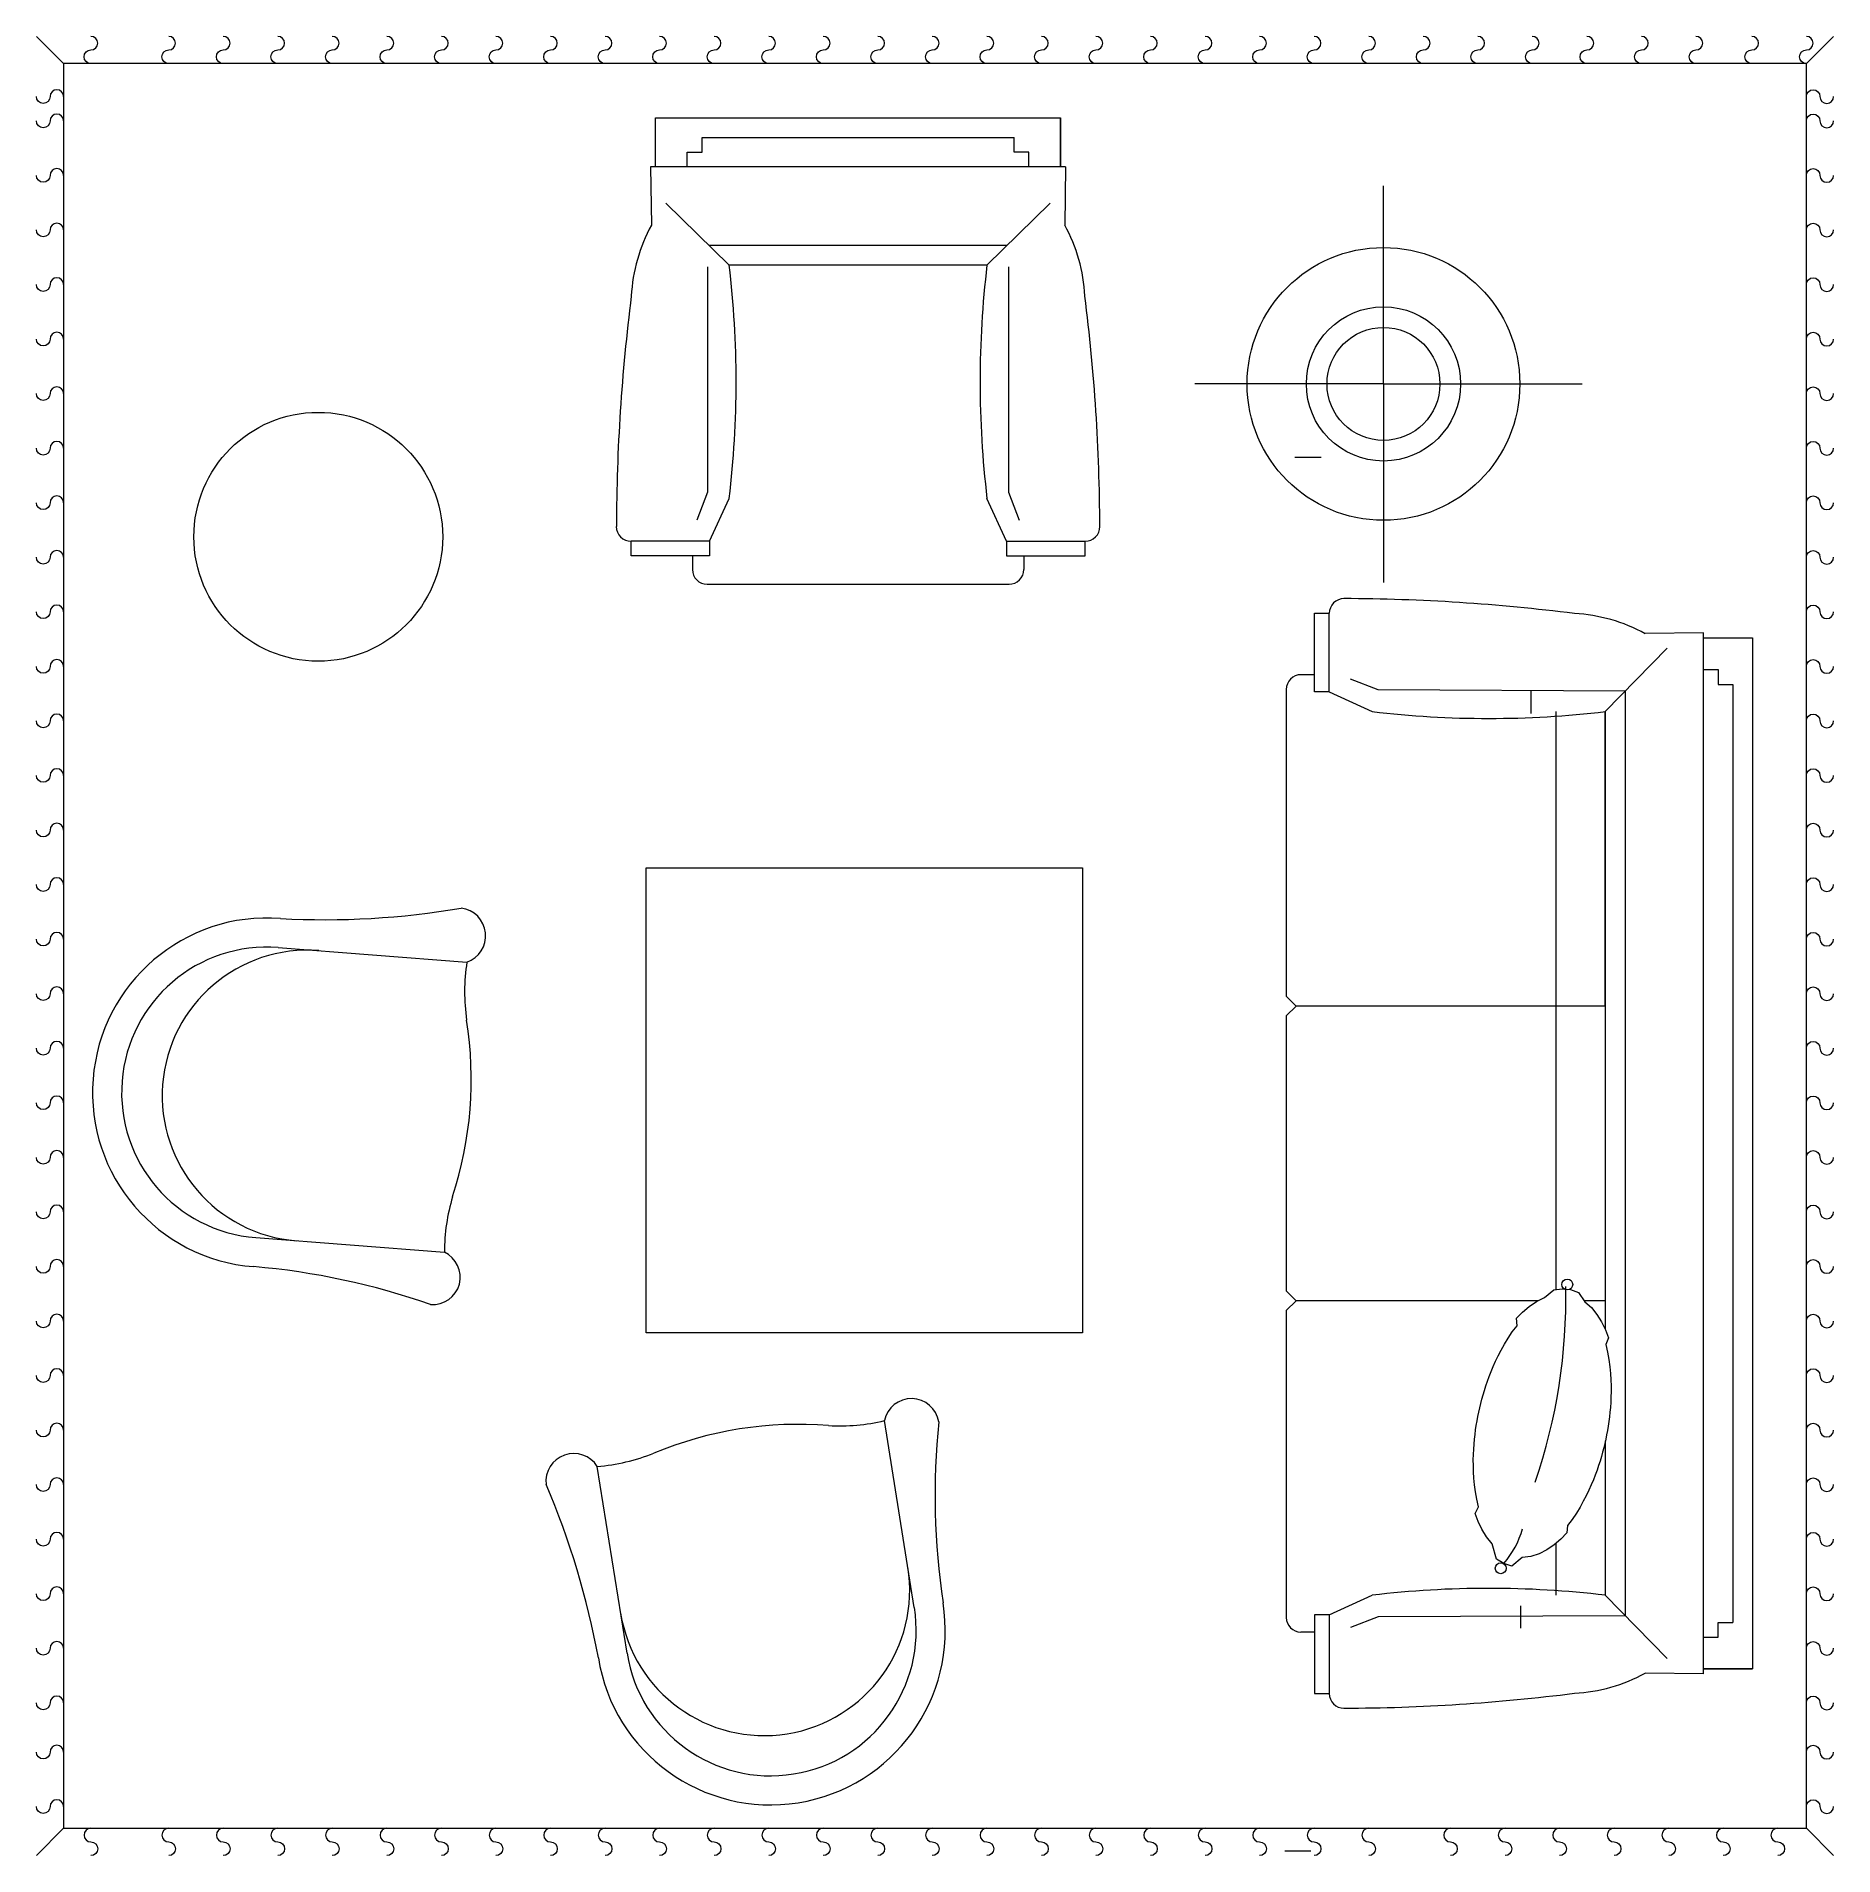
# Model space of a CAD drawing. Header units: millimetres. Extents: x -48409 to -45114, y -22258 to -18923.
import ezdxf

# ---------------------------------------------------------------- set-up
doc = ezdxf.new("R2010")
doc.units = ezdxf.units.MM
doc.layers.add('6fur', color=7, linetype='Continuous', lineweight=20)

msp = doc.modelspace()

# ---------------------------------------------------------------- linework, layer by layer
at = {"layer": '6fur'}
for p, q in [((-48358.6, -18973), (-48408.6, -18923)), ((-45113.6, -18923), (-45163.6, -18973)), ((-47273.4, -19072.3), (-46530.9, -19072.3)), ((-47273.4, -19072.3), (-46530.9, -19072.3)), ((-47273.4, -19162.3), (-47273.4, -19072.3)), ((-47273.4, -19162.3), (-47273.4, -19072.3)), ((-46530.9, -19072.3), (-46530.9, -19162.3)), ((-46530.9, -19162.3), (-46530.9, -19072.3)), ((-46530.9, -19072.3), (-46530.9, -19162.3)), ((-46530.9, -19162.3), (-46530.9, -19072.3)), ((-46530.9, -19072.3), (-46530.9, -19072.3)), ((-46530.9, -19072.3), (-46530.9, -19072.3)), ((-46530.9, -19072.3), (-46530.9, -19072.3)), ((-46530.9, -19072.3), (-46530.9, -19072.3)), ((-47215.2, -19162.3), (-47215.2, -19135.3)), ((-47215.2, -19135.3), (-47188.2, -19135.3)), ((-47215.2, -19162.3), (-47215.2, -19135.3)), ((-47215.2, -19135.3), (-47188.2, -19135.3)), ((-47188.2, -19135.3), (-47188.2, -19108.3)), ((-47188.2, -19135.3), (-47188.2, -19108.3)), ((-47188.2, -19108.3), (-46616, -19108.3)), ((-47188.2, -19108.3), (-46616, -19108.3)), ((-46616, -19135.3), (-46616, -19108.3)), ((-46616, -19135.3), (-46616, -19108.3)), ((-46589, -19135.3), (-46616, -19135.3)), ((-46589, -19135.3), (-46616, -19135.3)), ((-46589, -19162.3), (-46589, -19135.3)), ((-46589, -19162.3), (-46589, -19135.3)), ((-46521.9, -19162.3), (-47282.4, -19162.3)), ((-46521.9, -19162.3), (-47282.4, -19162.3)), ((-47282.4, -19162.3), (-47281, -19269.1)), ((-47282.4, -19162.3), (-47281, -19269.1)), ((-46521.9, -19162.3), (-46523.2, -19269.1)), ((-46521.9, -19162.3), (-46523.2, -19269.1)), ((-45938.9, -19560.1), (-45938.9, -19197)), ((-47138.4, -19342.3), (-47254.4, -19229)), ((-47138.4, -19342.3), (-47254.4, -19229)), ((-46665.9, -19342.3), (-46549.8, -19229)), ((-46665.9, -19342.3), (-46549.8, -19229)), ((-47175.7, -19305.8), (-46628.5, -19305.8)), ((-47175.7, -19305.8), (-46628.5, -19305.8)), ((-47177.9, -19345.5), (-47177.9, -19758.7)), ((-47177.9, -19345.5), (-47177.9, -19758.7)), ((-46665.9, -19342.3), (-47138.4, -19342.3)), ((-46665.9, -19342.3), (-47138.4, -19342.3)), ((-46626.3, -19345.5), (-46626.3, -19758.7)), ((-46626.3, -19345.5), (-46626.3, -19758.7)), ((-45938.9, -19560.1), (-46284.7, -19560.1)), ((-45938.9, -19560.1), (-45938.9, -19924.4)), ((-45938.9, -19560.1), (-45574.9, -19560.1)), ((-46053.3, -19695.2), (-46101.2, -19695.2)), ((-47177.9, -19758.7), (-47197.6, -19809.7)), ((-47177.9, -19758.7), (-47197.6, -19809.7)), ((-47174.4, -19848.5), (-47138.4, -19769.9)), ((-47174.4, -19848.5), (-47138.4, -19769.9)), ((-46629.9, -19848.5), (-46665.9, -19769.9)), ((-46629.9, -19848.5), (-46665.9, -19769.9)), ((-46626.3, -19758.7), (-46606.6, -19809.7)), ((-46626.3, -19758.7), (-46606.6, -19809.7)), ((-47205.9, -19848.5), (-47318.4, -19848.5)), ((-47205.9, -19848.5), (-47318.4, -19848.5)), ((-47318.4, -19875.5), (-47318.4, -19848.5)), ((-47318.4, -19875.5), (-47318.4, -19848.5)), ((-47174.4, -19848.5), (-47205.9, -19848.5)), ((-47174.4, -19848.5), (-47205.9, -19848.5)), ((-47174.4, -19848.5), (-47174.4, -19875.5)), ((-47174.4, -19848.5), (-47174.4, -19875.5)), ((-46629.9, -19848.5), (-46598.4, -19848.5)), ((-46629.9, -19848.5), (-46629.9, -19875.5)), ((-46629.9, -19848.5), (-46598.4, -19848.5)), ((-46629.9, -19848.5), (-46629.9, -19875.5)), ((-46598.4, -19848.5), (-46485.9, -19848.5)), ((-46598.4, -19848.5), (-46485.9, -19848.5)), ((-46485.9, -19875.5), (-46485.9, -19848.5)), ((-46485.9, -19875.5), (-46485.9, -19848.5)), ((-47174.4, -19875.5), (-47318.4, -19875.5)), ((-47174.4, -19875.5), (-47318.4, -19875.5)), ((-47205.9, -19875.5), (-47205.9, -19900.3)), ((-47205.9, -19875.5), (-47205.9, -19900.3)), ((-46629.9, -19875.5), (-46485.9, -19875.5)), ((-46629.9, -19875.5), (-46485.9, -19875.5)), ((-46598.4, -19875.5), (-46598.4, -19900.3)), ((-46598.4, -19875.5), (-46598.4, -19900.3)), ((-46598.4, -19875.5), (-46598.4, -19900.3)), ((-46598.4, -19875.5), (-46598.4, -19900.3)), ((-47178.9, -19927.3), (-46625.4, -19927.3)), ((-47178.9, -19927.3), (-46625.4, -19927.3)), ((-46065.3, -19980.6), (-46038.3, -19980.6)), ((-46065.3, -19980.6), (-46038.3, -19980.6)), ((-46065.3, -20124.6), (-46065.3, -19980.6)), ((-46065.3, -20124.6), (-46065.3, -19980.6)), ((-46038.3, -20093.1), (-46038.3, -19980.6)), ((-46038.3, -20093.1), (-46038.3, -19980.6)), ((-45352.2, -20016.6), (-45459, -20017.9)), ((-45352.2, -20016.6), (-45459, -20017.9)), ((-45352.2, -21924.6), (-45352.2, -20016.6)), ((-45352.2, -21924.6), (-45352.2, -20016.6)), ((-45352.2, -20025.6), (-45262.2, -20025.6)), ((-45352.2, -20025.6), (-45262.2, -20025.6)), ((-45262.2, -20025.6), (-45262.2, -21915.6)), ((-45262.2, -20025.6), (-45262.2, -21915.6)), ((-45532.2, -20160.6), (-45418.9, -20044.6)), ((-45532.2, -20160.6), (-45418.9, -20044.6)), ((-46065.3, -20093.1), (-46090.2, -20093.1)), ((-46065.3, -20093.1), (-46090.2, -20093.1)), ((-46038.3, -20124.6), (-46038.3, -20093.1)), ((-46038.3, -20124.6), (-46038.3, -20093.1)), ((-45948.5, -20121.1), (-45999.6, -20101.3)), ((-45948.5, -20121.1), (-45999.6, -20101.3)), ((-45352.2, -20083.8), (-45325.2, -20083.8)), ((-45352.2, -20083.8), (-45325.2, -20083.8)), ((-45325.2, -20083.8), (-45325.2, -20110.8)), ((-45325.2, -20083.8), (-45325.2, -20110.8)), ((-46117.2, -20120.1), (-46117.2, -20682.6)), ((-46117.2, -20120.1), (-46117.2, -20682.6)), ((-46038.3, -20124.6), (-46065.3, -20124.6)), ((-46038.3, -20124.6), (-46065.3, -20124.6)), ((-46038.3, -20124.6), (-45959.7, -20160.6)), ((-46038.3, -20124.6), (-45959.7, -20160.6)), ((-45495.7, -20123.2), (-45948.5, -20121.1)), ((-45495.7, -20123.2), (-45948.5, -20121.1)), ((-45668.5, -20123.2), (-45668.5, -20164.2)), ((-45495.7, -20123.2), (-45495.7, -21818)), ((-45495.7, -20123.2), (-45495.7, -21818)), ((-45325.2, -20110.8), (-45298.2, -20110.8)), ((-45325.2, -20110.8), (-45298.2, -20110.8)), ((-45298.2, -20110.8), (-45298.2, -21830.5)), ((-45298.2, -20110.8), (-45298.2, -21830.5)), ((-45622.2, -21220.2), (-45622.2, -20160.6)), ((-45622.2, -21220.2), (-45622.2, -20160.6)), ((-45532.2, -20160.6), (-45532.2, -21293.7)), ((-45532.2, -20160.6), (-45532.2, -21293.7)), ((-45532.2, -20700.6), (-45532.2, -20160.6)), ((-45532.2, -20700.6), (-45532.2, -20160.6)), ((-47290.6, -20447.2), (-46490.6, -20447.2)), ((-47290.6, -21299.4), (-47290.6, -20447.2)), ((-46490.6, -20447.2), (-46490.6, -21299.4)), ((-47965, -20593.2), (-47619.4, -20619.9)), ((-47965, -20593.2), (-47619.4, -20619.9)), ((-46117.2, -20682.6), (-46099.2, -20700.6)), ((-46117.2, -20682.6), (-46099.2, -20700.6)), ((-46117.2, -20718.6), (-46099.2, -20700.6)), ((-46117.2, -20718.6), (-46099.2, -20700.6)), ((-45532.2, -20700.6), (-46099.2, -20700.6)), ((-45532.2, -20700.6), (-46099.2, -20700.6)), ((-46117.2, -20718.6), (-46117.2, -21222.6)), ((-46117.2, -20718.6), (-46117.2, -21222.6)), ((-48006.2, -21124.9), (-47660.6, -21151.7)), ((-48006.2, -21124.9), (-47660.6, -21151.7)), ((-46099.2, -21240.6), (-46117.2, -21222.6)), ((-46099.2, -21240.6), (-46117.2, -21222.6)), ((-46099.2, -21240.6), (-46117.2, -21258.6)), ((-46099.2, -21240.6), (-46117.2, -21258.6)), ((-45655.3, -21240.6), (-46099.2, -21240.6)), ((-45655.3, -21240.6), (-46099.2, -21240.6)), ((-45671.7, -21251.3), (-45658.3, -21242.1)), ((-45671.7, -21251.3), (-45658.3, -21242.1)), ((-45658.3, -21242.1), (-45643.8, -21234.8)), ((-45658.3, -21242.1), (-45643.8, -21234.8)), ((-45643.8, -21234.8), (-45626.7, -21220.8)), ((-45643.8, -21234.8), (-45626.7, -21220.8)), ((-45626.7, -21220.8), (-45611.1, -21218.9)), ((-45626.7, -21220.8), (-45611.1, -21218.9)), ((-45611.1, -21218.9), (-45595.8, -21220.4)), ((-45611.1, -21218.9), (-45595.8, -21220.4)), ((-45595.8, -21220.4), (-45581.1, -21225.3)), ((-45595.8, -21220.4), (-45581.1, -21225.3)), ((-45581.1, -21225.3), (-45569.6, -21242.5)), ((-45581.1, -21225.3), (-45569.6, -21242.5)), ((-45532.2, -21240.6), (-45570.9, -21240.6)), ((-45532.2, -21240.6), (-45570.9, -21240.6)), ((-45569.6, -21242.5), (-45557.7, -21253.1)), ((-45569.6, -21242.5), (-45557.7, -21253.1)), ((-46117.2, -21258.6), (-46117.2, -21821.1)), ((-46117.2, -21258.6), (-46117.2, -21821.1)), ((-45694.9, -21272.8), (-45683.9, -21261.7)), ((-45694.9, -21272.8), (-45683.9, -21261.7)), ((-45694, -21286.5), (-45694.9, -21272.8)), ((-45694, -21286.5), (-45694.9, -21272.8)), ((-45683.9, -21261.7), (-45671.7, -21251.3)), ((-45683.9, -21261.7), (-45671.7, -21251.3)), ((-45557.7, -21253.1), (-45547.5, -21265.7)), ((-45557.7, -21253.1), (-45547.5, -21265.7)), ((-45547.5, -21265.7), (-45539, -21279.5)), ((-45547.5, -21265.7), (-45539, -21279.5)), ((-46490.6, -21299.4), (-47290.6, -21299.4)), ((-45710.4, -21309.4), (-45702.7, -21298)), ((-45710.4, -21309.4), (-45702.7, -21298)), ((-45702.7, -21298), (-45694, -21286.5)), ((-45702.7, -21298), (-45694, -21286.5)), ((-45539, -21279.5), (-45532, -21294)), ((-45539, -21279.5), (-45532, -21294)), ((-45532, -21294), (-45526.5, -21308.6)), ((-45532, -21294), (-45526.5, -21308.6)), ((-45526.5, -21308.6), (-45531.2, -21321.1)), ((-45526.5, -21308.6), (-45531.2, -21321.1)), ((-45733.4, -21351.5), (-45728.6, -21341.5)), ((-45733.4, -21351.5), (-45728.6, -21341.5)), ((-45728.6, -21341.5), (-45723.2, -21331.2)), ((-45728.6, -21341.5), (-45723.2, -21331.2)), ((-45723.2, -21331.2), (-45717.2, -21320.5)), ((-45723.2, -21331.2), (-45717.2, -21320.5)), ((-45717.2, -21320.5), (-45710.4, -21309.4)), ((-45717.2, -21320.5), (-45710.4, -21309.4)), ((-45531.2, -21321.1), (-45527.9, -21335.2)), ((-45531.2, -21321.1), (-45527.9, -21335.2)), ((-45527.9, -21335.2), (-45525.5, -21348.7)), ((-45527.9, -21335.2), (-45525.5, -21348.7)), ((-45745.1, -21379.4), (-45741.6, -21370.4)), ((-45745.1, -21379.4), (-45741.6, -21370.4)), ((-45741.6, -21370.4), (-45737.7, -21361.1)), ((-45741.6, -21370.4), (-45737.7, -21361.1)), ((-45737.7, -21361.1), (-45733.4, -21351.5)), ((-45737.7, -21361.1), (-45733.4, -21351.5)), ((-45525.5, -21348.7), (-45523.8, -21361.6)), ((-45525.5, -21348.7), (-45523.8, -21361.6)), ((-45523.8, -21361.6), (-45522.6, -21373.8)), ((-45523.8, -21361.6), (-45522.6, -21373.8)), ((-45522.6, -21373.8), (-45521.9, -21385.5)), ((-45522.6, -21373.8), (-45521.9, -21385.5)), ((-45756.3, -21413.2), (-45753.8, -21405)), ((-45756.3, -21413.2), (-45753.8, -21405)), ((-45753.8, -21405), (-45751.2, -21396.7)), ((-45753.8, -21405), (-45751.2, -21396.7)), ((-45751.2, -21396.7), (-45748.3, -21388.2)), ((-45751.2, -21396.7), (-45748.3, -21388.2)), ((-45748.3, -21388.2), (-45745.1, -21379.4)), ((-45748.3, -21388.2), (-45745.1, -21379.4)), ((-45521.9, -21385.5), (-45521.6, -21396.5)), ((-45521.9, -21385.5), (-45521.6, -21396.5)), ((-45521.5, -21407.1), (-45521.8, -21417.2)), ((-45521.5, -21407.1), (-45521.8, -21417.2)), ((-45521.6, -21396.5), (-45521.5, -21407.1)), ((-45521.6, -21396.5), (-45521.5, -21407.1)), ((-45764.3, -21445.1), (-45762.5, -21437.1)), ((-45764.3, -21445.1), (-45762.5, -21437.1)), ((-45762.5, -21437.1), (-45760.6, -21429.2)), ((-45762.5, -21437.1), (-45760.6, -21429.2)), ((-45760.6, -21429.2), (-45758.5, -21421.2)), ((-45760.6, -21429.2), (-45758.5, -21421.2)), ((-45758.5, -21421.2), (-45756.3, -21413.2)), ((-45758.5, -21421.2), (-45756.3, -21413.2)), ((-45522.9, -21436.1), (-45523.7, -21445)), ((-45522.9, -21436.1), (-45523.7, -21445)), ((-45522.2, -21426.8), (-45522.9, -21436.1)), ((-45522.2, -21426.8), (-45522.9, -21436.1)), ((-45521.8, -21417.2), (-45522.2, -21426.8)), ((-45521.8, -21417.2), (-45522.2, -21426.8)), ((-46799, -21802.8), (-46853.6, -21460.4)), ((-46799, -21802.8), (-46853.6, -21460.4)), ((-45770, -21477.4), (-45768.7, -21469.1)), ((-45770, -21477.4), (-45768.7, -21469.1)), ((-45768.7, -21469.1), (-45767.4, -21461)), ((-45768.7, -21469.1), (-45767.4, -21461)), ((-45767.4, -21461), (-45765.9, -21453)), ((-45767.4, -21461), (-45765.9, -21453)), ((-45765.9, -21453), (-45764.3, -21445.1)), ((-45765.9, -21453), (-45764.3, -21445.1)), ((-45527, -21470.4), (-45528.3, -21478.6)), ((-45527, -21470.4), (-45528.3, -21478.6)), ((-45525.7, -21462.2), (-45527, -21470.4)), ((-45525.7, -21462.2), (-45527, -21470.4)), ((-45524.7, -21453.7), (-45525.7, -21462.2)), ((-45524.7, -21453.7), (-45525.7, -21462.2)), ((-45523.7, -21445), (-45524.7, -21453.7)), ((-45523.7, -21445), (-45524.7, -21453.7)), ((-45773.5, -21512.8), (-45772.8, -21503.5)), ((-45773.5, -21512.8), (-45772.8, -21503.5)), ((-45772.8, -21503.5), (-45772, -21494.5)), ((-45772.8, -21503.5), (-45772, -21494.5)), ((-45772, -21494.5), (-45771, -21485.9)), ((-45772, -21494.5), (-45771, -21485.9)), ((-45771, -21485.9), (-45770, -21477.4)), ((-45771, -21485.9), (-45770, -21477.4)), ((-45533.2, -21502.5), (-45535.1, -21510.4)), ((-45533.2, -21502.5), (-45535.1, -21510.4)), ((-45531.4, -21494.5), (-45533.2, -21502.5)), ((-45531.4, -21494.5), (-45533.2, -21502.5)), ((-45532.2, -21497.8), (-45532.2, -21780.6)), ((-45532.2, -21497.8), (-45532.2, -21780.6)), ((-45529.8, -21486.6), (-45531.4, -21494.5)), ((-45529.8, -21486.6), (-45531.4, -21494.5)), ((-45528.3, -21478.6), (-45529.8, -21486.6)), ((-45528.3, -21478.6), (-45529.8, -21486.6)), ((-45774.2, -21532.5), (-45773.9, -21522.4)), ((-45774.2, -21532.5), (-45773.9, -21522.4)), ((-45774.1, -21543), (-45774.2, -21532.5)), ((-45774.1, -21543), (-45774.2, -21532.5)), ((-45773.9, -21522.4), (-45773.5, -21512.8)), ((-45773.9, -21522.4), (-45773.5, -21512.8)), ((-45541.8, -21534.6), (-45544.5, -21542.9)), ((-45541.8, -21534.6), (-45544.5, -21542.9)), ((-45539.4, -21526.4), (-45541.8, -21534.6)), ((-45539.4, -21526.4), (-45541.8, -21534.6)), ((-45537.1, -21518.4), (-45539.4, -21526.4)), ((-45537.1, -21518.4), (-45539.4, -21526.4)), ((-45535.1, -21510.4), (-45537.1, -21518.4)), ((-45535.1, -21510.4), (-45537.1, -21518.4)), ((-47325.6, -21886.9), (-47380.3, -21544.5)), ((-47325.6, -21886.9), (-47380.3, -21544.5)), ((-45773.8, -21554.1), (-45774.1, -21543)), ((-45773.8, -21554.1), (-45774.1, -21543)), ((-45773.1, -21565.7), (-45773.8, -21554.1)), ((-45773.1, -21565.7), (-45773.8, -21554.1)), ((-45771.9, -21578), (-45773.1, -21565.7)), ((-45771.9, -21578), (-45773.1, -21565.7)), ((-45554.1, -21569.2), (-45558, -21578.4)), ((-45554.1, -21569.2), (-45558, -21578.4)), ((-45550.6, -21560.2), (-45554.1, -21569.2)), ((-45550.6, -21560.2), (-45554.1, -21569.2)), ((-45547.4, -21551.4), (-45550.6, -21560.2)), ((-45547.4, -21551.4), (-45550.6, -21560.2)), ((-45544.5, -21542.9), (-45547.4, -21551.4)), ((-45544.5, -21542.9), (-45547.4, -21551.4)), ((-45770.2, -21590.9), (-45771.9, -21578)), ((-45770.2, -21590.9), (-45771.9, -21578)), ((-45767.8, -21604.4), (-45770.2, -21590.9)), ((-45767.8, -21604.4), (-45770.2, -21590.9)), ((-45764.5, -21618.4), (-45767.8, -21604.4)), ((-45764.5, -21618.4), (-45767.8, -21604.4)), ((-45572.5, -21608.4), (-45578.5, -21619.1)), ((-45572.5, -21608.4), (-45578.5, -21619.1)), ((-45567.1, -21598.1), (-45572.5, -21608.4)), ((-45567.1, -21598.1), (-45572.5, -21608.4)), ((-45562.3, -21588), (-45567.1, -21598.1)), ((-45562.3, -21588), (-45567.1, -21598.1)), ((-45558, -21578.4), (-45562.3, -21588)), ((-45558, -21578.4), (-45562.3, -21588)), ((-45770.9, -21630.6), (-45764.5, -21618.4)), ((-45770.9, -21630.6), (-45764.5, -21618.4)), ((-45765.4, -21645.2), (-45770.9, -21630.6)), ((-45765.4, -21645.2), (-45770.9, -21630.6)), ((-45593, -21641.5), (-45601.7, -21653)), ((-45593, -21641.5), (-45601.7, -21653)), ((-45585.3, -21630.2), (-45593, -21641.5)), ((-45585.3, -21630.2), (-45593, -21641.5)), ((-45578.5, -21619.1), (-45585.3, -21630.2)), ((-45578.5, -21619.1), (-45585.3, -21630.2)), ((-45758.5, -21659.7), (-45765.4, -21645.2)), ((-45758.5, -21659.7), (-45765.4, -21645.2)), ((-45750, -21673.5), (-45758.5, -21659.7)), ((-45750, -21673.5), (-45758.5, -21659.7)), ((-45739.7, -21686.1), (-45750, -21673.5)), ((-45739.7, -21686.1), (-45750, -21673.5)), ((-45602.6, -21666.4), (-45613.6, -21677.5)), ((-45602.6, -21666.4), (-45613.6, -21677.5)), ((-45601.7, -21653), (-45602.6, -21666.4)), ((-45601.7, -21653), (-45602.6, -21666.4)), ((-45731.6, -21714.2), (-45739.7, -21686.1)), ((-45731.6, -21714.2), (-45739.7, -21686.1)), ((-45668.9, -21709.3), (-45684.4, -21711.1)), ((-45668.9, -21709.3), (-45684.4, -21711.1)), ((-45653.7, -21704.4), (-45668.9, -21709.3)), ((-45653.7, -21704.4), (-45668.9, -21709.3)), ((-45639.2, -21697.1), (-45653.7, -21704.4)), ((-45639.2, -21697.1), (-45653.7, -21704.4)), ((-45625.8, -21687.9), (-45639.2, -21697.1)), ((-45625.8, -21687.9), (-45639.2, -21697.1)), ((-45613.6, -21677.5), (-45625.8, -21687.9)), ((-45613.6, -21677.5), (-45625.8, -21687.9)), ((-45622.2, -21780.6), (-45622.2, -21684.8)), ((-45622.2, -21780.6), (-45622.2, -21684.8)), ((-45718.1, -21722.3), (-45731.6, -21714.2)), ((-45718.1, -21722.3), (-45731.6, -21714.2)), ((-45703.5, -21727.2), (-45718.1, -21722.3)), ((-45703.5, -21727.2), (-45718.1, -21722.3)), ((-45684.4, -21711.1), (-45703.5, -21727.2)), ((-45684.4, -21711.1), (-45703.5, -21727.2)), ((-46038.3, -21816.6), (-45959.7, -21780.6)), ((-46038.3, -21816.6), (-45959.7, -21780.6)), ((-45687, -21840.8), (-45687, -21799.8)), ((-45532.2, -21780.6), (-45418.9, -21896.7)), ((-45532.2, -21780.6), (-45418.9, -21896.7)), ((-46065.3, -21816.6), (-46065.3, -21960.6)), ((-46065.3, -21816.6), (-46065.3, -21960.6)), ((-46038.3, -21816.6), (-46065.3, -21816.6)), ((-46038.3, -21816.6), (-46065.3, -21816.6)), ((-46038.3, -21816.6), (-46038.3, -21848.1)), ((-46038.3, -21816.6), (-46038.3, -21848.1)), ((-45948.5, -21820.1), (-45999.6, -21839.9)), ((-45948.5, -21820.1), (-45999.6, -21839.9)), ((-45495.7, -21818), (-45948.5, -21820.1)), ((-45495.7, -21818), (-45948.5, -21820.1)), ((-45325.2, -21857.5), (-45325.2, -21830.5)), ((-45325.2, -21857.5), (-45325.2, -21830.5)), ((-45325.2, -21830.5), (-45298.2, -21830.5)), ((-45325.2, -21830.5), (-45298.2, -21830.5)), ((-46065.3, -21848.1), (-46090.2, -21848.1)), ((-46065.3, -21848.1), (-46090.2, -21848.1)), ((-46038.3, -21848.1), (-46038.3, -21960.6)), ((-46038.3, -21848.1), (-46038.3, -21960.6)), ((-45352.2, -21857.5), (-45325.2, -21857.5)), ((-45352.2, -21857.5), (-45325.2, -21857.5)), ((-45352.2, -21924.6), (-45459, -21923.3)), ((-45352.2, -21924.6), (-45459, -21923.3)), ((-45262.2, -21915.6), (-45352.2, -21915.6)), ((-45352.2, -21915.6), (-45262.2, -21915.6)), ((-45262.2, -21915.6), (-45352.2, -21915.6)), ((-45352.2, -21915.6), (-45262.2, -21915.6)), ((-46065.3, -21960.6), (-46038.3, -21960.6)), ((-46065.3, -21960.6), (-46038.3, -21960.6)), ((-48358.6, -22207.8), (-48408.6, -22257.8)), ((-45113.6, -22257.8), (-45163.6, -22207.8)), ((-46071.8, -22249.9), (-46119.7, -22249.9))]:
    msp.add_line(p, q, dxfattribs=at)
for points in [[(-48308.6, -18973, -1), (-48308.6, -18948, 1), (-48308.6, -18923)], [(-48166, -18973, -1), (-48166, -18948, 1), (-48166, -18923)], [(-48066, -18973, -1), (-48066, -18948, 1), (-48066, -18923)], [(-47966, -18973, -1), (-47966, -18948, 1), (-47966, -18923)], [(-47866, -18973, -1), (-47866, -18948, 1), (-47866, -18923)], [(-47766, -18973, -1), (-47766, -18948, 1), (-47766, -18923)], [(-47666, -18973, -1), (-47666, -18948, 1), (-47666, -18923)], [(-47566, -18973, -1), (-47566, -18948, 1), (-47566, -18923)], [(-47466, -18973, -1), (-47466, -18948, 1), (-47466, -18923)], [(-47366, -18973, -1), (-47366, -18948, 1), (-47366, -18923)], [(-47266, -18973, -1), (-47266, -18948, 1), (-47266, -18923)], [(-47166, -18973, -1), (-47166, -18948, 1), (-47166, -18923)], [(-47066, -18973, -1), (-47066, -18948, 1), (-47066, -18923)], [(-46966, -18973, -1), (-46966, -18948, 1), (-46966, -18923)], [(-46866, -18973, -1), (-46866, -18948, 1), (-46866, -18923)], [(-46766, -18973, -1), (-46766, -18948, 1), (-46766, -18923)], [(-46666, -18973, -1), (-46666, -18948, 1), (-46666, -18923)], [(-46566, -18973, -1), (-46566, -18948, 1), (-46566, -18923)], [(-46466, -18973, -1), (-46466, -18948, 1), (-46466, -18923)], [(-46366, -18973, -1), (-46366, -18948, 1), (-46366, -18923)], [(-46266, -18973, -1), (-46266, -18948, 1), (-46266, -18923)], [(-46166, -18973, -1), (-46166, -18948, 1), (-46166, -18923)], [(-46066, -18973, -1), (-46066, -18948, 1), (-46066, -18923)], [(-45966, -18973, -1), (-45966, -18948, 1), (-45966, -18923)], [(-45866, -18973, -1), (-45866, -18948, 1), (-45866, -18923)], [(-45766, -18973, -1), (-45766, -18948, 1), (-45766, -18923)], [(-45666, -18973, -1), (-45666, -18948, 1), (-45666, -18923)], [(-45566, -18973, -1), (-45566, -18948, 1), (-45566, -18923)], [(-45466, -18973, -1), (-45466, -18948, 1), (-45466, -18923)], [(-45366, -18973, -1), (-45366, -18948, 1), (-45366, -18923)], [(-45263.6, -18973, -1), (-45263.6, -18948, 1), (-45263.6, -18923)], [(-45163.6, -18973, -1), (-45163.6, -18948, 1), (-45163.6, -18923)], [(-48358.6, -19033.3, 1), (-48383.6, -19033.3, -1), (-48408.6, -19033.3)], [(-45163.6, -19033.3, -1), (-45138.6, -19033.3, 1), (-45113.6, -19033.3)], [(-48358.6, -19077.9, 1), (-48383.6, -19077.9, -1), (-48408.6, -19077.9)], [(-45163.6, -19077.9, -1), (-45138.6, -19077.9, 1), (-45113.6, -19077.9)], [(-48358.6, -19177.9, 1), (-48383.6, -19177.9, -1), (-48408.6, -19177.9)], [(-45163.6, -19177.9, -1), (-45138.6, -19177.9, 1), (-45113.6, -19177.9)], [(-48358.6, -19277.9, 1), (-48383.6, -19277.9, -1), (-48408.6, -19277.9)], [(-45163.6, -19277.9, -1), (-45138.6, -19277.9, 1), (-45113.6, -19277.9)], [(-48358.6, -19377.9, 1), (-48383.6, -19377.9, -1), (-48408.6, -19377.9)], [(-45163.6, -19377.9, -1), (-45138.6, -19377.9, 1), (-45113.6, -19377.9)], [(-48358.6, -19477.9, 1), (-48383.6, -19477.9, -1), (-48408.6, -19477.9)], [(-45163.6, -19477.9, -1), (-45138.6, -19477.9, 1), (-45113.6, -19477.9)], [(-48358.6, -19577.9, 1), (-48383.6, -19577.9, -1), (-48408.6, -19577.9)], [(-45163.6, -19577.9, -1), (-45138.6, -19577.9, 1), (-45113.6, -19577.9)], [(-48358.6, -19677.9, 1), (-48383.6, -19677.9, -1), (-48408.6, -19677.9)], [(-45163.6, -19677.9, -1), (-45138.6, -19677.9, 1), (-45113.6, -19677.9)], [(-48358.6, -19777.9, 1), (-48383.6, -19777.9, -1), (-48408.6, -19777.9)], [(-45163.6, -19777.9, -1), (-45138.6, -19777.9, 1), (-45113.6, -19777.9)], [(-48358.6, -19877.9, 1), (-48383.6, -19877.9, -1), (-48408.6, -19877.9)], [(-45163.6, -19877.9, -1), (-45138.6, -19877.9, 1), (-45113.6, -19877.9)], [(-48358.6, -19977.9, 1), (-48383.6, -19977.9, -1), (-48408.6, -19977.9)], [(-45163.6, -19977.9, -1), (-45138.6, -19977.9, 1), (-45113.6, -19977.9)], [(-48358.6, -20077.9, 1), (-48383.6, -20077.9, -1), (-48408.6, -20077.9)], [(-45163.6, -20077.9, -1), (-45138.6, -20077.9, 1), (-45113.6, -20077.9)], [(-48358.6, -20177.9, 1), (-48383.6, -20177.9, -1), (-48408.6, -20177.9)], [(-45163.6, -20177.9, -1), (-45138.6, -20177.9, 1), (-45113.6, -20177.9)], [(-48358.6, -20277.9, 1), (-48383.6, -20277.9, -1), (-48408.6, -20277.9)], [(-45163.6, -20277.9, -1), (-45138.6, -20277.9, 1), (-45113.6, -20277.9)], [(-48358.6, -20377.9, 1), (-48383.6, -20377.9, -1), (-48408.6, -20377.9)], [(-45163.6, -20377.9, -1), (-45138.6, -20377.9, 1), (-45113.6, -20377.9)], [(-48358.6, -20477.9, 1), (-48383.6, -20477.9, -1), (-48408.6, -20477.9)], [(-45163.6, -20477.9, -1), (-45138.6, -20477.9, 1), (-45113.6, -20477.9)], [(-48358.6, -20577.9, 1), (-48383.6, -20577.9, -1), (-48408.6, -20577.9)], [(-45163.6, -20577.9, -1), (-45138.6, -20577.9, 1), (-45113.6, -20577.9)], [(-48358.6, -20677.9, 1), (-48383.6, -20677.9, -1), (-48408.6, -20677.9)], [(-45163.6, -20677.9, -1), (-45138.6, -20677.9, 1), (-45113.6, -20677.9)], [(-48358.6, -20777.9, 1), (-48383.6, -20777.9, -1), (-48408.6, -20777.9)], [(-45163.6, -20777.9, -1), (-45138.6, -20777.9, 1), (-45113.6, -20777.9)], [(-48358.6, -20877.9, 1), (-48383.6, -20877.9, -1), (-48408.6, -20877.9)], [(-45163.6, -20877.9, -1), (-45138.6, -20877.9, 1), (-45113.6, -20877.9)], [(-48358.6, -20977.9, 1), (-48383.6, -20977.9, -1), (-48408.6, -20977.9)], [(-45163.6, -20977.9, -1), (-45138.6, -20977.9, 1), (-45113.6, -20977.9)], [(-48358.6, -21077.9, 1), (-48383.6, -21077.9, -1), (-48408.6, -21077.9)], [(-45163.6, -21077.9, -1), (-45138.6, -21077.9, 1), (-45113.6, -21077.9)], [(-48358.6, -21177.9, 1), (-48383.6, -21177.9, -1), (-48408.6, -21177.9)], [(-45163.6, -21177.9, -1), (-45138.6, -21177.9, 1), (-45113.6, -21177.9)], [(-48358.6, -21277.9, 1), (-48383.6, -21277.9, -1), (-48408.6, -21277.9)], [(-45163.6, -21277.9, -1), (-45138.6, -21277.9, 1), (-45113.6, -21277.9)], [(-48358.6, -21377.9, 1), (-48383.6, -21377.9, -1), (-48408.6, -21377.9)], [(-45163.6, -21377.9, -1), (-45138.6, -21377.9, 1), (-45113.6, -21377.9)], [(-48358.6, -21477.9, 1), (-48383.6, -21477.9, -1), (-48408.6, -21477.9)], [(-45163.6, -21477.9, -1), (-45138.6, -21477.9, 1), (-45113.6, -21477.9)], [(-48358.6, -21577.8, 1), (-48383.6, -21577.8, -1), (-48408.6, -21577.8)], [(-45163.6, -21577.8, -1), (-45138.6, -21577.8, 1), (-45113.6, -21577.8)], [(-48358.6, -21677.8, 1), (-48383.6, -21677.8, -1), (-48408.6, -21677.8)], [(-45163.6, -21677.8, -1), (-45138.6, -21677.8, 1), (-45113.6, -21677.8)], [(-48358.6, -21777.8, 1), (-48383.6, -21777.8, -1), (-48408.6, -21777.8)], [(-45163.6, -21777.8, -1), (-45138.6, -21777.8, 1), (-45113.6, -21777.8)], [(-48358.6, -21877.8, 1), (-48383.6, -21877.8, -1), (-48408.6, -21877.8)], [(-45163.6, -21877.8, -1), (-45138.6, -21877.8, 1), (-45113.6, -21877.8)], [(-48358.6, -21977.8, 1), (-48383.6, -21977.8, -1), (-48408.6, -21977.8)], [(-45163.6, -21977.8, -1), (-45138.6, -21977.8, 1), (-45113.6, -21977.8)], [(-48358.6, -22068, 1), (-48383.6, -22068, -1), (-48408.6, -22068)], [(-45163.6, -22068, -1), (-45138.6, -22068, 1), (-45113.6, -22068)], [(-48358.6, -22168, 1), (-48383.6, -22168, -1), (-48408.6, -22168)], [(-45163.6, -22168, -1), (-45138.6, -22168, 1), (-45113.6, -22168)], [(-48308.6, -22207.8, 1), (-48308.6, -22232.8, -1), (-48308.6, -22257.8)], [(-48166, -22207.8, 1), (-48166, -22232.8, -1), (-48166, -22257.8)], [(-48066, -22207.8, 1), (-48066, -22232.8, -1), (-48066, -22257.8)], [(-47966, -22207.8, 1), (-47966, -22232.8, -1), (-47966, -22257.8)], [(-47866, -22207.8, 1), (-47866, -22232.8, -1), (-47866, -22257.8)], [(-47766, -22207.8, 1), (-47766, -22232.8, -1), (-47766, -22257.8)], [(-47666, -22207.8, 1), (-47666, -22232.8, -1), (-47666, -22257.8)], [(-47566, -22207.8, 1), (-47566, -22232.8, -1), (-47566, -22257.8)], [(-47466, -22207.8, 1), (-47466, -22232.8, -1), (-47466, -22257.8)], [(-47366, -22207.8, 1), (-47366, -22232.8, -1), (-47366, -22257.8)], [(-47266, -22207.8, 1), (-47266, -22232.8, -1), (-47266, -22257.8)], [(-47166, -22207.8, 1), (-47166, -22232.8, -1), (-47166, -22257.8)], [(-47066, -22207.8, 1), (-47066, -22232.8, -1), (-47066, -22257.8)], [(-46966, -22207.8, 1), (-46966, -22232.8, -1), (-46966, -22257.8)], [(-46866, -22207.8, 1), (-46866, -22232.8, -1), (-46866, -22257.8)], [(-46766, -22207.8, 1), (-46766, -22232.8, -1), (-46766, -22257.8)], [(-46666, -22207.8, 1), (-46666, -22232.8, -1), (-46666, -22257.8)], [(-46566, -22207.8, 1), (-46566, -22232.8, -1), (-46566, -22257.8)], [(-46466, -22207.8, 1), (-46466, -22232.8, -1), (-46466, -22257.8)], [(-46366, -22207.8, 1), (-46366, -22232.8, -1), (-46366, -22257.8)], [(-46266, -22207.8, 1), (-46266, -22232.8, -1), (-46266, -22257.8)], [(-46166, -22207.8, 1), (-46166, -22232.8, -1), (-46166, -22257.8)], [(-46066, -22207.8, 1), (-46066, -22232.8, -1), (-46066, -22257.8)], [(-45966, -22207.8, 1), (-45966, -22232.8, -1), (-45966, -22257.8)], [(-45816, -22207.8, 1), (-45816, -22232.8, -1), (-45816, -22257.8)], [(-45716, -22207.8, 1), (-45716, -22232.8, -1), (-45716, -22257.8)], [(-45616, -22207.8, 1), (-45616, -22232.8, -1), (-45616, -22257.8)], [(-45516, -22207.8, 1), (-45516, -22232.8, -1), (-45516, -22257.8)], [(-45416, -22207.8, 1), (-45416, -22232.8, -1), (-45416, -22257.8)], [(-45316, -22207.8, 1), (-45316, -22232.8, -1), (-45316, -22257.8)], [(-45216, -22207.8, 1), (-45216, -22232.8, -1), (-45216, -22257.8)]]:
    msp.add_lwpolyline(points, format="xyb", dxfattribs=at)
msp.add_lwpolyline([(-45163.6, -22207.8), (-45163.6, -18973), (-48358.6, -18973), (-48358.6, -22207.8)], close=True, dxfattribs=at)
for centre, radius in [((-45938.9, -19560.1), 250), ((-45938.9, -19560.1), 141.4), ((-45938.9, -19560.1), 103.5), ((-47891.8, -19840.3), 228.1), ((-45602, -21210.9), 10), ((-45723.9, -21731.1), 10)]:
    msp.add_circle(centre, radius, dxfattribs=at)
for centre, radius, start, end in [((-47015.5, -19414.8), 302.8, 151.2413, 176.9942), ((-47015.5, -19414.8), 302.8, 151.2413, 176.9942), ((-46789.1, -19414.9), 303.3, 3.0203, 28.7335), ((-46789.1, -19414.9), 303.3, 3.0203, 28.7335), ((-48926.5, -19556.1), 1800.9, 353.1825, 6.8175), ((-48926.5, -19556.1), 1800.9, 353.1825, 6.8175), ((-44874.3, -19556.1), 1804.2, 173.1952, 186.8048), ((-44874.3, -19556.1), 1804.2, 173.1952, 186.8048), ((-43894.9, -19833.1), 3450.4, 172.7721, 179.807), ((-43894.9, -19833.1), 3450.4, 172.7721, 179.807), ((-49909.3, -19833.1), 3450.4, 0.193, 7.2279), ((-49909.3, -19833.1), 3450.4, 0.193, 7.2279), ((-47318.4, -19821.5), 27, 179.9575, 270.0425), ((-47318.4, -19821.5), 27, 179.9575, 270.0425), ((-46485.8, -19821.5), 27, 269.9575, 0.0425), ((-46485.8, -19821.5), 27, 269.9575, 0.0425), ((-46485.8, -19821.5), 27, 269.9575, 0.0425), ((-46485.8, -19821.5), 27, 269.9575, 0.0425), ((-47178.9, -19900.3), 27, 179.9575, 270.0425), ((-47178.9, -19900.3), 27, 179.9575, 270.0425), ((-46625.3, -19900.3), 27, 269.9575, 0.0425), ((-46625.3, -19900.3), 27, 269.9575, 0.0425), ((-46011.3, -19980.6), 27, 89.9575, 180.0425), ((-46011.3, -19980.6), 27, 89.9575, 180.0425), ((-46023.1, -23408.9), 3455.3, 82.7796, 89.8047), ((-46023.1, -23408.9), 3455.3, 82.7796, 89.8047), ((-45604.7, -20283.4), 302.8, 61.2413, 86.9942), ((-45604.7, -20283.4), 302.8, 61.2413, 86.9942), ((-46090.2, -20120.1), 27, 89.9575, 180.0425), ((-46090.2, -20120.1), 27, 89.9575, 180.0425), ((-45745.9, -18369.1), 1804.2, 263.1952, 276.8048), ((-45745.9, -18369.1), 1804.2, 263.1952, 276.8048), ((-47985.6, -20859.1), 320, 85.5723, 265.5723), ((-47985.6, -20859.1), 320, 85.5723, 265.5723), ((-47879.4, -19056.9), 1485.3, 266.8541, 279.6831), ((-47879.4, -19056.9), 1485.3, 266.8541, 279.6831), ((-47635.9, -20571.7), 51, 288.87, 82.8861), ((-47635.9, -20571.7), 51, 288.87, 82.8861), ((-47985.6, -20859.1), 266.7, 85.5723, 265.5723), ((-47985.6, -20859.1), 266.7, 85.5723, 265.5723), ((-47911.2, -20864.8), 266.7, 85.5723, 265.5723), ((-47911.2, -20864.8), 266.7, 85.5723, 265.5723), ((-47254.6, -20674.9), 368.9, 171.4273, 188.0176), ((-47254.6, -20674.9), 368.9, 171.4273, 188.0176), ((-48304.9, -20834.9), 693.6, 341.9406, 9.0011), ((-48304.9, -20834.9), 693.6, 341.9406, 9.0011), ((-47301.2, -21152.8), 359.4, 163.3681, 179.8278), ((-47301.2, -21152.8), 359.4, 163.3681, 179.8278), ((-47682, -21197.4), 50.5, 265.6843, 64.8485), ((-47682, -21197.4), 50.5, 265.6843, 64.8485), ((-48123.2, -22493.6), 1320.3, 70.6562, 85.0966), ((-48123.2, -22493.6), 1320.3, 70.6562, 85.0966), ((-46631.7, -21237.1), 1027.2, 340.9138, 1.2563), ((-46631.7, -21237.1), 1027.2, 340.9138, 1.2563), ((-46804.2, -21470.6), 50.5, 9.1849, 168.349), ((-46804.2, -21470.6), 50.5, 9.1849, 168.349), ((-47011.2, -22160.9), 693.6, 85.4411, 112.5016), ((-47011.2, -22160.9), 693.6, 85.4411, 112.5016), ((-46936.5, -21110.7), 359.4, 266.8686, 283.3283), ((-46936.5, -21110.7), 359.4, 266.8686, 283.3283), ((-45440.8, -21597), 1320.3, 174.1568, 188.5971), ((-45440.8, -21597), 1320.3, 174.1568, 188.5971), ((-47423.4, -21571.8), 51, 32.3706, 186.3867), ((-47423.4, -21571.8), 51, 32.3706, 186.3867), ((-47412, -21177), 368.9, 274.9278, 291.5182), ((-47412, -21177), 368.9, 274.9278, 291.5182), ((-48839.4, -22162.2), 1485.3, 10.3546, 23.1836), ((-48839.4, -22162.2), 1485.3, 10.3546, 23.1836), ((-45844.1, -21613.3), 166.5, 319.139, 344.1812), ((-45844.1, -21613.3), 166.5, 319.139, 344.1812), ((-47074.1, -21771.1), 266.7, 189.0729, 9.0729), ((-47074.1, -21771.1), 266.7, 189.0729, 9.0729), ((-45745.9, -23568.8), 1800.9, 83.1825, 96.8175), ((-45745.9, -23568.8), 1800.9, 83.1825, 96.8175), ((-47062.3, -21844.8), 320, 189.0729, 9.0729), ((-47062.3, -21844.8), 320, 189.0729, 9.0729), ((-47062.3, -21844.8), 266.7, 189.0729, 9.0729), ((-47062.3, -21844.8), 266.7, 189.0729, 9.0729), ((-46090.2, -21821.1), 27, 180, 270), ((-46090.2, -21821.1), 27, 180, 270), ((-45604.7, -21657.8), 302.8, 273.0058, 298.7587), ((-45604.7, -21657.8), 302.8, 273.0058, 298.7587), ((-46011.3, -21960.6), 27, 180, 270), ((-46011.3, -21960.6), 27, 180, 270), ((-46011.3, -21960.6), 27, 180, 270), ((-46011.3, -21960.6), 27, 180, 270), ((-46022.9, -18537.2), 3450.4, 270.193, 277.2279), ((-46022.9, -18537.2), 3450.4, 270.193, 277.2279)]:
    msp.add_arc(centre, radius, start, end, dxfattribs=at)

doc.saveas('drawing.dxf')
